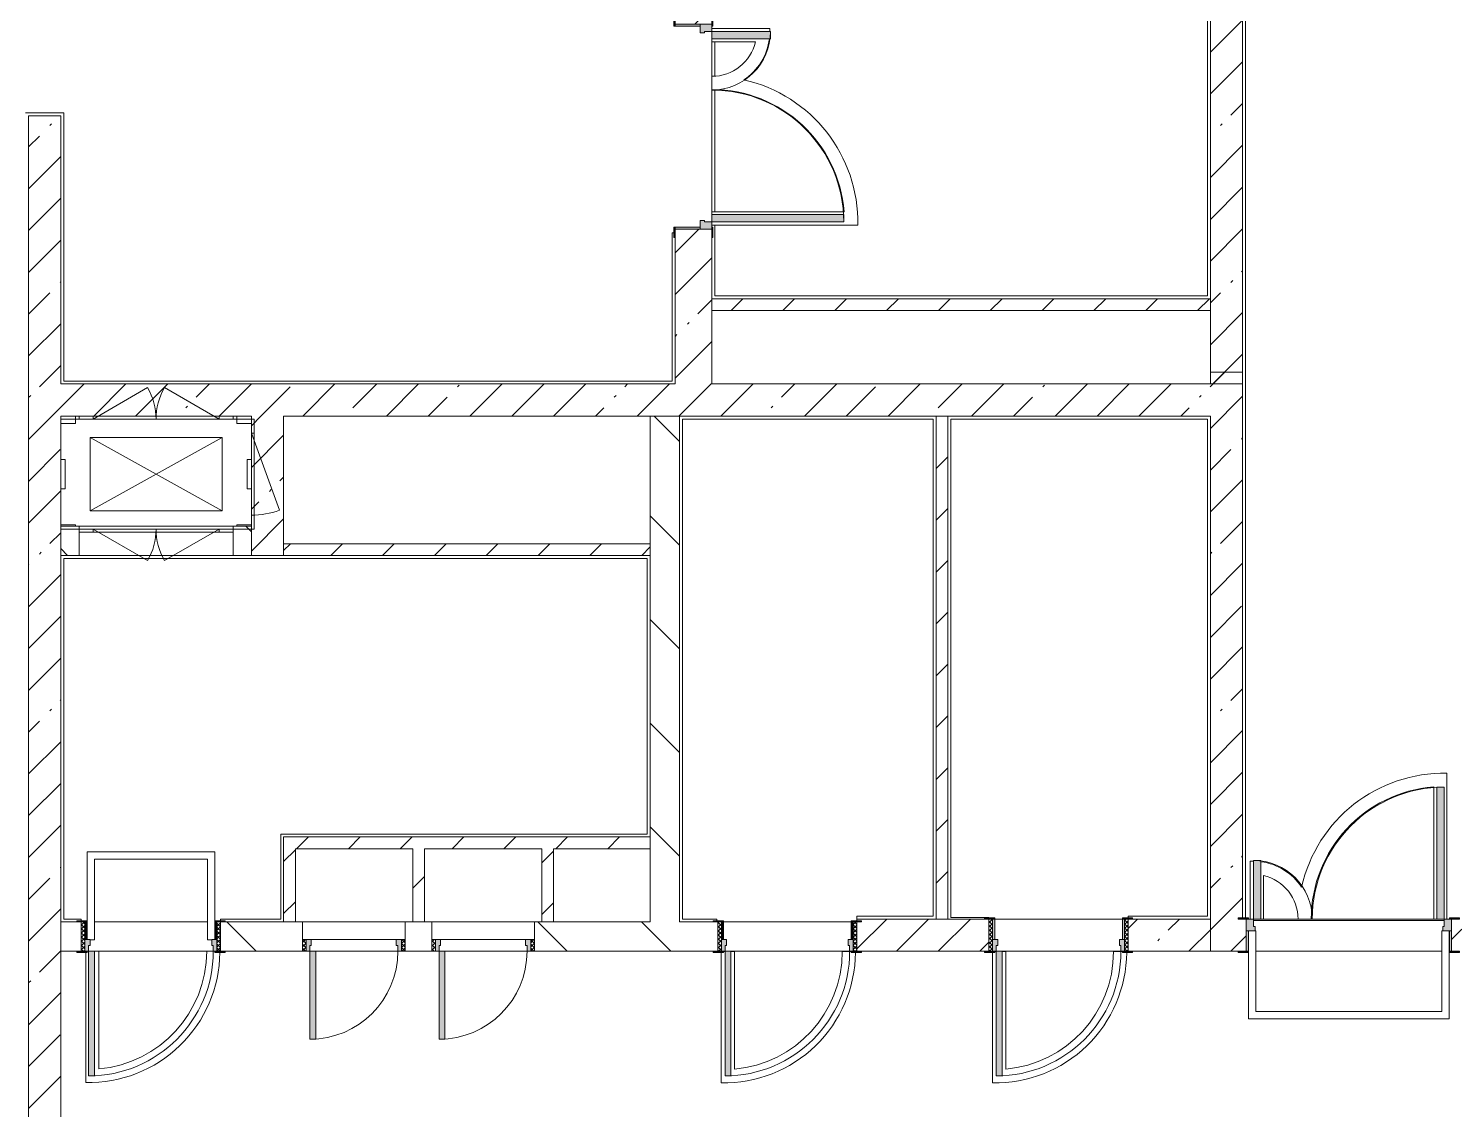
# Model space of a CAD drawing. Header units: millimetres. Extents: x 2623 to 211276, y -8553 to 29000.
# Drawn here: x 169016 to 178741, y 12321 to 19695 of the extents above; entities that cross this region are included whole.
import ezdxf

# ---------------------------------------------------------------- set-up
doc = ezdxf.new("R2010")
doc.units = ezdxf.units.MM
for name, color, linetype, lineweight, true_color in [('A-DOOR-3', 7, 'Continuous', 5, 0xaaaaaa), ('A-DOOR-4', 7, 'Continuous', 5, 0xe2e2e2), ('A-DOOR-FRAM-3', 7, 'Continuous', 5, 0xe2e2e2), ('A-DOOR-FRAM-4', 7, 'Continuous', 5, 0xaaaaaa), ('A-FLOR-3', 7, 'Continuous', 5, 0xaaaaaa)]:
    doc.layers.add(name, color=color, linetype=linetype, lineweight=lineweight, true_color=true_color)
for name, color, linetype, lineweight in [('A-GENM-1', 7, 'Continuous', 5), ('A-WALL', 7, 'Continuous', 9), ('I-WALL-3', 7, 'Continuous', 5), ('M-EQPM-2', 7, 'Continuous', 5)]:
    doc.layers.add(name, color=color, linetype=linetype, lineweight=lineweight)
pattern_1 = [(45, (84266.1, 0), (-285.1231, 285.1231), []), (45, (84551.2, 0), (-285.1231, 285.1231), [504.031, -100.806, 16.764, -84.042])]
pattern_2 = [(135, (84266.1, 0), (-353.5534, -353.5534), [])]
pattern_3 = [(135, (1826.41, 164.685), (-14.14214, -14.14214), []), (225, (1826.41, 164.685), (14.14214, -14.14214), [])]
pattern_4 = [(45, (-296.384, 164.685), (-14.1421, 14.1421), []), (135, (-296.384, 164.685), (-14.1421, -14.1421), [])]
pattern_5 = [(45, (84266.1, 0), (-176.7767, 176.7767), [])]

# ---------------------------------------------------------------- blocks, each defined once
blk = doc.blocks.new('110_Дверь_СКБ_2Ст - Д-1_л_Лестничная клетка EIS60 2-32142534-3_1_1_птичка')
at = {"layer": 'A-DOOR-4'}
for points in [[(612.5, 110), (662.5, 110), (662.5, 1010), (612.5, 1010), (612.5, 603.3)], [(-587.5, 110), (-587.5, 510), (-637.5, 510), (-637.5, 110)], [(712.5, -110), (712.5, 30), (697.5, 24.8), (697.5, -110)]]:
    blk.add_hatch(color=256, dxfattribs=at).paths.add_polyline_path(points)
h = blk.add_hatch(color=256, dxfattribs=at)
h.paths.add_polyline_path([(652.5, 30), (712.5, 30), (712.5, 110), (662.5, 110), (662.5, 60), (652.5, 60)])
h.paths.add_polyline_path([(-687.5, 30), (-627.5, 30), (-627.5, 60), (-637.5, 60), (-637.5, 110), (-687.5, 110)])
at = {"layer": 'A-DOOR-FRAM-3'}
for points in [[(-672.5, 110), (-672.5, 118), (-742.5, 118), (-742.5, 110)], [(767.5, 110), (767.5, 118), (697.5, 118), (697.5, 110)], [(-672.5, -110), (-672.5, 30), (-687.5, 24.8), (-687.5, -110)], [(-672.5, -118), (-672.5, -110), (-742.5, -110), (-742.5, -118)], [(767.5, -118), (767.5, -110), (697.5, -110), (697.5, -118)]]:
    blk.add_hatch(color=256, dxfattribs=at).paths.add_polyline_path(points)
at = {"layer": 'A-DOOR-3'}
for p, q in [((662.5, 1010), (612.5, 1010)), ((612.5, 1010), (612.5, 110)), ((662.5, 110), (662.5, 1010)), ((-637.5, 510), (-637.5, 110)), ((-587.5, 510), (-637.5, 510)), ((-587.5, 110), (-587.5, 510)), ((-637.5, 110), (-587.5, 110)), ((612.5, 110), (662.5, 110))]:
    blk.add_line(p, q, dxfattribs=at)
for centre, radius, start, end in [((662.5, 110), 900, 90, 180), ((-637.5, 110), 400, 360, 90)]:
    blk.add_arc(centre, radius, start, end, dxfattribs=at)
at = {"layer": 'A-DOOR-FRAM-4'}
for p, q in [((-672.5, 118), (-742.5, 118)), ((-742.5, 118), (-742.5, 110)), ((-742.5, 110), (-672.5, 110)), ((-637.5, 110), (-687.5, 110)), ((-687.5, 110), (-687.5, 30)), ((-672.5, 110), (-672.5, 118)), ((-637.5, 60), (-637.5, 110)), ((662.5, 110), (662.5, 60)), ((712.5, 110), (662.5, 110)), ((767.5, 118), (697.5, 118)), ((697.5, 118), (697.5, 110)), ((697.5, 110), (767.5, 110)), ((712.5, 30), (712.5, 110)), ((767.5, 110), (767.5, 118)), ((-687.5, 30), (-627.5, 30)), ((-672.5, 30), (-687.5, 30)), ((-687.5, 30), (-687.5, -110)), ((-672.5, -110), (-672.5, 30)), ((-627.5, 60), (-637.5, 60)), ((-627.5, 30), (-627.5, 60)), ((662.5, 60), (652.5, 60)), ((652.5, 60), (652.5, 30)), ((652.5, 30), (712.5, 30)), ((712.5, 30), (697.5, 30)), ((697.5, 30), (697.5, -110)), ((712.5, -110), (712.5, 30)), ((-672.5, -110), (-742.5, -110)), ((-742.5, -110), (-742.5, -118)), ((-742.5, -118), (-672.5, -118)), ((-687.5, -110), (-672.5, -110)), ((-672.5, -118), (-672.5, -110)), ((697.5, -110), (712.5, -110)), ((767.5, -110), (697.5, -110)), ((697.5, -110), (697.5, -118)), ((697.5, -118), (767.5, -118)), ((767.5, -118), (767.5, -110))]:
    blk.add_line(p, q, dxfattribs=at)
blk = doc.blocks.new('110_Дверь_СКБ_1Ст_Внутренняя1 - Д-8 950x2100h_охрана-V60-3_1_1_птичка')
at = {"layer": 'A-DOOR-3'}
h = blk.add_hatch(dxfattribs=at)
h.set_pattern_fill('FP_18', color=256, style=0, pattern_type=2)
h.set_pattern_definition(pattern_3)
h.paths.add_polyline_path([(487.5, 100), (462.5, 100), (462.5, -100), (487.5, -100), (487.5, -34.8)])
at = {"layer": 'A-DOOR-4'}
h = blk.add_hatch(color=256, dxfattribs=at)
h.paths.add_polyline_path([(437.5, 100), (437.5, 60), (427.5, 60), (427.5, 20), (462.5, 20), (462.5, 100)])
h.paths.add_polyline_path([(-412.5, 100), (-437.5, 100), (-437.5, 20), (-402.5, 20), (-402.5, 60), (-412.5, 60)])
at = {"layer": 'A-DOOR-FRAM-3'}
for points in [[(397.5, 950), (397.5, 100), (437.5, 100), (437.5, 950)], [(-492.5, 108), (-492.5, 100), (-422.5, 100), (-422.5, 108)], [(517.5, 108), (447.5, 108), (447.5, 100), (517.5, 100)], [(-422.5, 20), (-437.5, 20), (-437.5, -100), (-422.5, -100), (-422.5, -34.8)], [(462.5, 20), (447.5, 20), (447.5, -100), (462.5, -100), (462.5, -34.8)], [(-492.5, -100), (-492.5, -108), (-422.5, -108), (-422.5, -100)], [(447.5, -100), (447.5, -108), (517.5, -108), (517.5, -100)]]:
    blk.add_hatch(color=256, dxfattribs=at).paths.add_polyline_path(points)
at = {"layer": 'A-DOOR-FRAM-4'}
h = blk.add_hatch(dxfattribs=at)
h.set_pattern_fill('FP_19', color=256, style=0, pattern_type=2)
h.set_pattern_definition(pattern_4)
h.paths.add_polyline_path([(-437.5, 100), (-462.5, 100), (-462.5, -100), (-437.5, -100), (-437.5, -34.8)])
at = {"layer": 'A-DOOR-3'}
for p, q in [((437.5, 950), (397.5, 950)), ((397.5, 950), (397.5, 100)), ((437.5, 100), (437.5, 950)), ((397.5, 100), (437.5, 100))]:
    blk.add_line(p, q, dxfattribs=at)
blk.add_arc((437.5, 100), 850, 90, 180, dxfattribs=at)
at = {"layer": 'A-DOOR-FRAM-4'}
for p, q in [((-422.5, 108), (-492.5, 108)), ((-492.5, 108), (-492.5, 100)), ((-492.5, 100), (-422.5, 100)), ((-437.5, 100), (-462.5, 100)), ((-462.5, 100), (-462.5, -100)), ((-412.5, 100), (-437.5, 100)), ((-437.5, 100), (-437.5, 20)), ((-437.5, -100), (-437.5, 100)), ((-422.5, 100), (-437.5, 100)), ((-437.5, 100), (-437.5, 99)), ((-437.5, 99), (-422.5, 99)), ((-422.5, 100), (-422.5, 108)), ((-422.5, 99), (-422.5, 100)), ((-412.5, 60), (-412.5, 100)), ((437.5, 100), (437.5, 60)), ((462.5, 100), (437.5, 100)), ((517.5, 108), (447.5, 108)), ((447.5, 108), (447.5, 100)), ((462.5, 100), (447.5, 100)), ((447.5, 100), (447.5, 99)), ((447.5, 100), (517.5, 100)), ((447.5, 99), (462.5, 99)), ((462.5, 20), (462.5, 100)), ((487.5, 100), (462.5, 100)), ((462.5, 100), (462.5, -100)), ((462.5, 99), (462.5, 100)), ((487.5, -100), (487.5, 100)), ((517.5, 100), (517.5, 108)), ((-437.5, 20), (-402.5, 20)), ((-422.5, 20), (-437.5, 20)), ((-437.5, 20), (-437.5, -100)), ((-422.5, -100), (-422.5, 20)), ((-402.5, 60), (-412.5, 60)), ((-402.5, 20), (-402.5, 60)), ((437.5, 60), (427.5, 60)), ((427.5, 60), (427.5, 20)), ((427.5, 20), (462.5, 20)), ((462.5, 20), (447.5, 20)), ((447.5, 20), (447.5, -100)), ((462.5, -100), (462.5, 20)), ((-422.5, -100), (-492.5, -100)), ((-492.5, -100), (-492.5, -108)), ((-492.5, -108), (-422.5, -108)), ((-462.5, -100), (-437.5, -100)), ((-437.5, -100), (-422.5, -100)), ((-422.5, -108), (-422.5, -100)), ((447.5, -100), (462.5, -100)), ((517.5, -100), (447.5, -100)), ((447.5, -100), (447.5, -108)), ((447.5, -108), (517.5, -108)), ((462.5, -100), (487.5, -100)), ((517.5, -108), (517.5, -100))]:
    blk.add_line(p, q, dxfattribs=at)
blk = doc.blocks.new('DOR_Проход в стене_Прямоугольный - 1050x1150 EI30-23344994-3_1_1_птичка')
at = {"layer": 'A-DOOR-3'}
for p, q in [((525, 100), (-525, 100)), ((525, -100), (-525, -100))]:
    blk.add_line(p, q, dxfattribs=at)
blk = doc.blocks.new('110_Дверь_СКБ_1Ст_Внутренняя1 - Д-8 950x2100h_охрана-32352528-3_1_1_птичка')
at = {"layer": 'A-DOOR-3'}
h = blk.add_hatch(dxfattribs=at)
h.set_pattern_fill('FP_87', color=256, style=0, pattern_type=2)
h.set_pattern_definition([(135, (1826.41, 174.685), (-14.14214, -14.14214), []), (225, (1826.41, 174.685), (14.14214, -14.14214), [])])
h.paths.add_polyline_path([(487.5, 110), (462.5, 110), (462.5, -110), (487.5, -110), (487.5, -24.8)])
at = {"layer": 'A-DOOR-4'}
h = blk.add_hatch(color=256, dxfattribs=at)
h.paths.add_polyline_path([(437.5, 110), (437.5, 70), (427.5, 70), (427.5, 30), (462.5, 30), (462.5, 110)])
h.paths.add_polyline_path([(-412.5, 110), (-437.5, 110), (-437.5, 30), (-402.5, 30), (-402.5, 70), (-412.5, 70)])
at = {"layer": 'A-DOOR-FRAM-3'}
for points in [[(397.5, 960), (397.5, 110), (437.5, 110), (437.5, 960), (427.1, 960)], [(-492.5, 118), (-492.5, 110), (-422.5, 110), (-422.5, 118)], [(517.5, 118), (447.5, 118), (447.5, 110), (517.5, 110)], [(-422.5, 30), (-437.5, 30), (-437.5, -110), (-422.5, -110), (-422.5, -24.8)], [(462.5, 30), (447.5, 30), (447.5, -110), (462.5, -110), (462.5, -24.8)], [(-492.5, -110), (-492.5, -118), (-422.5, -118), (-422.5, -110)], [(517.5, -110), (447.5, -110), (447.5, -118), (517.5, -118)]]:
    blk.add_hatch(color=256, dxfattribs=at).paths.add_polyline_path(points)
at = {"layer": 'A-DOOR-FRAM-4'}
h = blk.add_hatch(dxfattribs=at)
h.set_pattern_fill('FP_88', color=256, style=0, pattern_type=2)
h.set_pattern_definition([(45, (-296.384, 174.685), (-14.1421, 14.1421), []), (135, (-296.384, 174.685), (-14.1421, -14.1421), [])])
h.paths.add_polyline_path([(-437.5, 110), (-462.5, 110), (-462.5, -110), (-437.5, -110), (-437.5, -24.8)])
at = {"layer": 'A-DOOR-3'}
for p, q in [((437.5, 960), (397.5, 960)), ((397.5, 960), (397.5, 110)), ((437.5, 110), (437.5, 960)), ((397.5, 110), (437.5, 110))]:
    blk.add_line(p, q, dxfattribs=at)
blk.add_arc((437.5, 110), 850, 90, 180, dxfattribs=at)
at = {"layer": 'A-DOOR-FRAM-4'}
for p, q in [((-422.5, 118), (-492.5, 118)), ((-492.5, 118), (-492.5, 110)), ((-492.5, 110), (-422.5, 110)), ((-437.5, 110), (-462.5, 110)), ((-462.5, 110), (-462.5, -110)), ((-412.5, 110), (-437.5, 110)), ((-437.5, 110), (-437.5, 30)), ((-437.5, -110), (-437.5, 110)), ((-422.5, 110), (-437.5, 110)), ((-437.5, 110), (-437.5, 109)), ((-437.5, 109), (-422.5, 109)), ((-422.5, 110), (-422.5, 118)), ((-422.5, 109), (-422.5, 110)), ((-412.5, 70), (-412.5, 110)), ((437.5, 110), (437.5, 70)), ((462.5, 110), (437.5, 110)), ((517.5, 118), (447.5, 118)), ((447.5, 118), (447.5, 110)), ((462.5, 110), (447.5, 110)), ((447.5, 110), (447.5, 109)), ((447.5, 110), (517.5, 110)), ((447.5, 109), (462.5, 109)), ((462.5, 30), (462.5, 110)), ((487.5, 110), (462.5, 110)), ((462.5, 110), (462.5, -110)), ((462.5, 109), (462.5, 110)), ((487.5, -110), (487.5, 110)), ((517.5, 110), (517.5, 118)), ((-437.5, 30), (-402.5, 30)), ((-422.5, 30), (-437.5, 30)), ((-437.5, 30), (-437.5, -110)), ((-422.5, -110), (-422.5, 30)), ((-402.5, 70), (-412.5, 70)), ((-402.5, 30), (-402.5, 70)), ((437.5, 70), (427.5, 70)), ((427.5, 70), (427.5, 30)), ((427.5, 30), (462.5, 30)), ((462.5, 30), (447.5, 30)), ((447.5, 30), (447.5, -110)), ((462.5, -110), (462.5, 30)), ((-422.5, -110), (-492.5, -110)), ((-492.5, -110), (-492.5, -118)), ((-492.5, -118), (-422.5, -118)), ((-462.5, -110), (-437.5, -110)), ((-437.5, -110), (-422.5, -110)), ((-422.5, -118), (-422.5, -110)), ((447.5, -110), (462.5, -110)), ((517.5, -110), (447.5, -110)), ((447.5, -110), (447.5, -118)), ((447.5, -118), (517.5, -118)), ((462.5, -110), (487.5, -110)), ((517.5, -118), (517.5, -110))]:
    blk.add_line(p, q, dxfattribs=at)
blk = doc.blocks.new('110_Дверь_СКБ_1Ст_Внутренняя1 - Д-8 950x2100h_охрана-V101-3_1_1_птичка')
at = {"layer": 'A-DOOR-3'}
h = blk.add_hatch(dxfattribs=at)
h.set_pattern_fill('FP_18', color=256, style=0, pattern_type=2)
h.set_pattern_definition(pattern_3)
h.paths.add_polyline_path([(487.5, 100), (462.5, 100), (462.5, -100), (487.5, -100), (487.5, -34.8)])
at = {"layer": 'A-DOOR-4'}
h = blk.add_hatch(color=256, dxfattribs=at)
h.paths.add_polyline_path([(-412.5, 100), (-437.5, 100), (-437.5, 20), (-402.5, 20), (-402.5, 60), (-412.5, 60)])
h.paths.add_polyline_path([(441.5, 100), (437.5, 100), (437.5, 60), (427.5, 60), (427.5, 20), (462.5, 20), (462.5, 100)])
at = {"layer": 'A-DOOR-FRAM-3'}
for points in [[(397.5, 950), (397.5, 100), (437.5, 100), (437.5, 950)], [(-422.5, 108), (-492.5, 108), (-490.7, 100), (-422.5, 100)], [(517.5, 108), (447.5, 108), (447.5, 100), (517.5, 100)], [(-422.5, 20), (-437.5, 20), (-437.5, -100), (-422.5, -100), (-422.5, -34.8)], [(462.5, 20), (447.5, 20), (447.5, -100), (462.5, -100), (462.5, -34.8)], [(-422.5, -100), (-492.5, -100), (-490.7, -108), (-422.5, -108)], [(447.5, -100), (447.5, -108), (517.5, -108), (517.5, -100)]]:
    blk.add_hatch(color=256, dxfattribs=at).paths.add_polyline_path(points)
at = {"layer": 'A-DOOR-FRAM-4'}
h = blk.add_hatch(dxfattribs=at)
h.set_pattern_fill('FP_19', color=256, style=0, pattern_type=2)
h.set_pattern_definition(pattern_4)
h.paths.add_polyline_path([(-437.5, 100), (-462.5, 100), (-462.5, -100), (-437.5, -100), (-437.5, -34.8)])
at = {"layer": 'A-DOOR-3'}
for p, q in [((437.5, 950), (397.5, 950)), ((397.5, 950), (397.5, 100)), ((437.5, 100), (437.5, 950)), ((397.5, 100), (437.5, 100))]:
    blk.add_line(p, q, dxfattribs=at)
blk.add_arc((437.5, 100), 850, 90, 180, dxfattribs=at)
at = {"layer": 'A-DOOR-FRAM-4'}
for p, q in [((-422.5, 108), (-492.5, 108)), ((-492.5, 108), (-492.5, 100)), ((-492.5, 100), (-422.5, 100)), ((-437.5, 100), (-462.5, 100)), ((-462.5, 100), (-462.5, -100)), ((-412.5, 100), (-437.5, 100)), ((-437.5, 100), (-437.5, 20)), ((-437.5, -100), (-437.5, 100)), ((-422.5, 100), (-437.5, 100)), ((-437.5, 100), (-437.5, 99)), ((-437.5, 99), (-422.5, 99)), ((-422.5, 100), (-422.5, 108)), ((-422.5, 99), (-422.5, 100)), ((-412.5, 60), (-412.5, 100)), ((437.5, 100), (437.5, 60)), ((462.5, 100), (437.5, 100)), ((517.5, 108), (447.5, 108)), ((447.5, 108), (447.5, 100)), ((462.5, 100), (447.5, 100)), ((447.5, 100), (447.5, 99)), ((447.5, 100), (517.5, 100)), ((447.5, 99), (462.5, 99)), ((462.5, 20), (462.5, 100)), ((487.5, 100), (462.5, 100)), ((462.5, 100), (462.5, -100)), ((462.5, 99), (462.5, 100)), ((487.5, -100), (487.5, 100)), ((517.5, 100), (517.5, 108)), ((-437.5, 20), (-402.5, 20)), ((-422.5, 20), (-437.5, 20)), ((-437.5, 20), (-437.5, -100)), ((-422.5, -100), (-422.5, 20)), ((-402.5, 60), (-412.5, 60)), ((-402.5, 20), (-402.5, 60)), ((437.5, 60), (427.5, 60)), ((427.5, 60), (427.5, 20)), ((427.5, 20), (462.5, 20)), ((462.5, 20), (447.5, 20)), ((447.5, 20), (447.5, -100)), ((462.5, -100), (462.5, 20)), ((-422.5, -100), (-492.5, -100)), ((-492.5, -100), (-492.5, -108)), ((-492.5, -108), (-422.5, -108)), ((-462.5, -100), (-437.5, -100)), ((-437.5, -100), (-422.5, -100)), ((-422.5, -108), (-422.5, -100)), ((447.5, -100), (462.5, -100)), ((517.5, -100), (447.5, -100)), ((447.5, -100), (447.5, -108)), ((447.5, -108), (517.5, -108)), ((462.5, -100), (487.5, -100)), ((517.5, -108), (517.5, -100))]:
    blk.add_line(p, q, dxfattribs=at)
blk = doc.blocks.new('110_Дверь_СКБ_2Ст - Д-1_л_Лестничная клетка EIS60 2-32359692-3_1_1_птичка')
at = {"layer": 'A-DOOR-4'}
for points in [[(662.5, 125), (662.5, 1025), (612.5, 1025), (612.5, 125)], [(-587.5, 525), (-637.5, 525), (-637.5, 125), (-587.5, 125)], [(712.5, -125), (712.5, 45), (697.5, 45), (697.5, -125)]]:
    blk.add_hatch(color=256, dxfattribs=at).paths.add_polyline_path(points)
h = blk.add_hatch(color=256, dxfattribs=at)
h.paths.add_polyline_path([(712.5, 125), (662.5, 125), (662.5, 75), (652.5, 75), (652.5, 45), (712.5, 45)])
h.paths.add_polyline_path([(-627.5, 45), (-627.5, 75), (-637.5, 75), (-637.5, 125), (-687.5, 125), (-687.5, 45)])
at = {"layer": 'A-DOOR-FRAM-3'}
for points in [[(-672.5, 125), (-672.5, 133), (-742.5, 133), (-742.5, 125)], [(767.5, 125), (767.5, 133), (697.5, 133), (697.5, 125)], [(-672.5, -125), (-672.5, 45), (-687.5, 45), (-687.5, -125)], [(-672.5, -133), (-672.5, -125), (-742.5, -125), (-742.5, -133)], [(767.5, -133), (767.5, -125), (697.5, -125), (697.5, -133)]]:
    blk.add_hatch(color=256, dxfattribs=at).paths.add_polyline_path(points)
at = {"layer": 'A-DOOR-3'}
for p, q in [((662.5, 1025), (612.5, 1025)), ((612.5, 1025), (612.5, 125)), ((662.5, 125), (662.5, 1025)), ((-637.5, 525), (-637.5, 125)), ((-587.5, 525), (-637.5, 525)), ((-587.5, 125), (-587.5, 525)), ((-637.5, 125), (-587.5, 125)), ((612.5, 125), (662.5, 125))]:
    blk.add_line(p, q, dxfattribs=at)
for centre, radius, start, end in [((662.5, 125), 900, 90, 180), ((-637.5, 125), 400, 360, 90)]:
    blk.add_arc(centre, radius, start, end, dxfattribs=at)
at = {"layer": 'A-DOOR-FRAM-4'}
for p, q in [((-672.5, 133), (-742.5, 133)), ((-742.5, 133), (-742.5, 125)), ((-742.5, 125), (-672.5, 125)), ((-637.5, 125), (-687.5, 125)), ((-687.5, 125), (-687.5, 45)), ((-672.5, 125), (-672.5, 133)), ((-637.5, 75), (-637.5, 125)), ((662.5, 125), (662.5, 75)), ((712.5, 125), (662.5, 125)), ((767.5, 133), (697.5, 133)), ((697.5, 133), (697.5, 125)), ((697.5, 125), (767.5, 125)), ((712.5, 45), (712.5, 125)), ((767.5, 125), (767.5, 133)), ((-687.5, 45), (-627.5, 45)), ((-672.5, 45), (-687.5, 45)), ((-687.5, 45), (-687.5, -125)), ((-672.5, -125), (-672.5, 45)), ((-627.5, 75), (-637.5, 75)), ((-627.5, 45), (-627.5, 75)), ((662.5, 75), (652.5, 75)), ((652.5, 75), (652.5, 45)), ((652.5, 45), (712.5, 45)), ((712.5, 45), (697.5, 45)), ((697.5, 45), (697.5, -125)), ((712.5, -125), (712.5, 45)), ((-672.5, -125), (-742.5, -125)), ((-742.5, -125), (-742.5, -133)), ((-742.5, -133), (-672.5, -133)), ((-687.5, -125), (-672.5, -125)), ((-672.5, -133), (-672.5, -125)), ((697.5, -125), (712.5, -125)), ((767.5, -125), (697.5, -125)), ((697.5, -125), (697.5, -133)), ((697.5, -133), (767.5, -133)), ((767.5, -133), (767.5, -125))]:
    blk.add_line(p, q, dxfattribs=at)
blk = doc.blocks.new('160_Подъемник - 160_Подъемник-23521422-3_1_1_птичка')
at = {"layer": 'A-GENM-1'}
for p, q in [((220, 0), (592.4, 215)), ((1080, 0), (707.6, 215)), ((-20, -95), (-20, 0)), ((-20, 0), (0, 0)), ((0, 0), (0, -95)), ((220, 20), (125, 20)), ((125, 20), (125, 0)), ((220, 0), (220, 20)), ((1080, 20), (220, 20)), ((220, 20), (1080, 20)), ((1080, 0), (1080, 20)), ((1080, 20), (1175, 20)), ((1175, 20), (1175, 0)), ((0, -95), (-20, -95)), ((-20, -95), (-20, -655)), ((-20, -655), (-20, -95)), ((125, 0), (220, 0)), ((1175, 0), (1080, 0)), ((0, -655), (-191.5, -128.8)), ((0, -655), (-20, -655)), ((-20, -655), (-20, -750)), ((0, -750), (0, -655)), ((-20, -750), (0, -750)), ((125, -770), (125, -750)), ((125, -750), (220, -750)), ((220, -770), (125, -770)), ((220, -750), (220, -770)), ((220, -750), (592.4, -965)), ((220, -770), (792, -770)), ((1080, -770), (508, -770)), ((1080, -750), (707.6, -965)), ((1080, -750), (1080, -770)), ((1175, -750), (1080, -750)), ((1080, -770), (1175, -770)), ((1175, -770), (1175, -750))]:
    blk.add_line(p, q, dxfattribs=at)
for centre, radius, start, end in [((220, 0), 430, 0, 30), ((1080, 0), 430, 150, 180), ((0, -655), 560, 90, 110), ((220, -750), 430, 330, 0), ((1080, -750), 430, 180, 210)]:
    blk.add_arc(centre, radius, start, end, dxfattribs=at)
at = {"layer": 'M-EQPM-2'}
for p, q in [((1300, 0), (0, 0)), ((0, 0), (0, -750)), ((1300, -750), (1300, 0)), ((1100, -625), (200, -125)), ((200, -625), (1100, -125)), ((1100, -125), (200, -125)), ((200, -125), (200, -625)), ((1100, -625), (1100, -125)), ((200, -625), (1100, -625)), ((0, -750), (1300, -750))]:
    blk.add_line(p, q, dxfattribs=at)
blk = doc.blocks.new('110_Дверь_СКБ_1Ст - д-18 700x2100h_Технический шкаф ЭОМ и СС-23257539-3_1_1_птичка')
at = {"layer": 'A-DOOR-3'}
h = blk.add_hatch(dxfattribs=at)
h.set_pattern_fill('FP_31', color=256, style=0, pattern_type=2)
h.set_pattern_definition([(135, (1951.41, 164.685), (-14.14214, -14.14214), []), (225, (1951.41, 164.685), (14.14214, -14.14214), [])])
h.paths.add_polyline_path([(362.5, 100), (337.5, 100), (337.5, 20), (362.5, 20)])
at = {"layer": 'A-DOOR-4'}
h = blk.add_hatch(color=256, dxfattribs=at)
h.paths.add_polyline_path([(312.5, 100), (312.5, 60), (302.5, 60), (302.5, 20), (337.5, 20), (337.5, 100)])
h.paths.add_polyline_path([(-287.5, 100), (-312.5, 100), (-312.5, 20), (-277.5, 20), (-277.5, 60), (-287.5, 60)])
at = {"layer": 'A-DOOR-FRAM-3'}
blk.add_hatch(color=256, dxfattribs=at).paths.add_polyline_path([(272.5, 700), (272.5, 100), (312.5, 100), (312.5, 700), (281.5, 700)])
at = {"layer": 'A-DOOR-FRAM-4'}
h = blk.add_hatch(dxfattribs=at)
h.set_pattern_fill('FP_32', color=256, style=0, pattern_type=2)
h.set_pattern_definition([(45, (-171.384, 164.685), (-14.1421, 14.1421), []), (135, (-171.384, 164.685), (-14.1421, -14.1421), [])])
h.paths.add_polyline_path([(-312.5, 100), (-337.5, 100), (-337.5, 20), (-312.5, 20)])
at = {"layer": 'A-DOOR-3'}
for p, q in [((312.5, 700), (272.5, 700)), ((272.5, 700), (272.5, 100)), ((312.5, 100), (312.5, 700)), ((272.5, 100), (312.5, 100))]:
    blk.add_line(p, q, dxfattribs=at)
blk.add_arc((312.5, 100), 600, 90, 180, dxfattribs=at)
at = {"layer": 'A-DOOR-FRAM-4'}
for p, q in [((-312.5, 100), (-337.5, 100)), ((-337.5, 100), (-337.5, 20)), ((-287.5, 100), (-312.5, 100)), ((-312.5, 100), (-312.5, 20)), ((-312.5, 20), (-312.5, 100)), ((-287.5, 60), (-287.5, 100)), ((-287.5, 100), (272.5, 100)), ((312.5, 100), (312.5, 60)), ((337.5, 100), (312.5, 100)), ((337.5, 20), (337.5, 100)), ((362.5, 100), (337.5, 100)), ((337.5, 100), (337.5, 20)), ((362.5, 20), (362.5, 100)), ((-337.5, 20), (-312.5, 20)), ((-312.5, 20), (-277.5, 20)), ((-277.5, 60), (-287.5, 60)), ((-277.5, 20), (-277.5, 60)), ((302.5, 20), (-277.5, 20)), ((312.5, 60), (302.5, 60)), ((302.5, 60), (302.5, 20)), ((302.5, 20), (337.5, 20)), ((337.5, 20), (362.5, 20))]:
    blk.add_line(p, q, dxfattribs=at)
blk = doc.blocks.new('Закладная деталь приямка - 200_100-20924312-3_1_1_птичка')
at = {"layer": 'M-EQPM-2'}
for p, q in [((85000, 16755), (84970, 16755)), ((85000, 16755), (84970, 16755)), ((85000, 16555), (85000, 16755)), ((85000, 16755), (85000, 16555)), ((84970, 16555), (85000, 16555)), ((85000, 16555), (84970, 16555))]:
    blk.add_line(p, q, dxfattribs=at)
blk = doc.blocks.new('Закладная деталь приямка - 150_100-20924311-3_1_1_птичка')
at = {"layer": 'M-EQPM-2'}
for p, q in [((85070, 17050), (85070, 17000)), ((85070, 17050), (85070, 17000)), ((84970, 17000), (85070, 17000)), ((85070, 17000), (84970, 17000))]:
    blk.add_line(p, q, dxfattribs=at)
blk = doc.blocks.new('Закладная деталь приямка - 150_100-V102-3_1_1_птичка')
at = {"layer": 'M-EQPM-2'}
for p, q in [((86170, 17000), (86170, 17050)), ((86170, 17000), (86170, 17050)), ((86270, 17000), (86170, 17000)), ((86170, 17000), (86270, 17000))]:
    blk.add_line(p, q, dxfattribs=at)
blk = doc.blocks.new('Закладная деталь приямка - 150_100-V103-3_1_1_птичка')
at = {"layer": 'M-EQPM-2'}
for p, q in [((86270, 16310), (86170, 16310)), ((86170, 16310), (86270, 16310)), ((86170, 16310), (86170, 16300)), ((86170, 16310), (86170, 16300))]:
    blk.add_line(p, q, dxfattribs=at)
blk = doc.blocks.new('Закладная деталь приямка - 150_100-V104-3_1_1_птичка')
at = {"layer": 'M-EQPM-2'}
for p, q in [((85070, 16310), (84970, 16310)), ((84970, 16310), (85070, 16310)), ((85070, 16300), (85070, 16310)), ((85070, 16310), (85070, 16300))]:
    blk.add_line(p, q, dxfattribs=at)

msp = doc.modelspace()

# ---------------------------------------------------------------- hatches: boundary and pattern name
at = {"layer": 'I-WALL-3'}
h = msp.add_hatch(dxfattribs=at)
h.set_pattern_fill('FP_67', color=256, style=0, pattern_type=2)
h.set_pattern_definition(pattern_1)
h.paths.add_polyline_path([(173426.1, 17270), (173676.1, 17270), (173676.1, 18325), (173426.1, 18325), (173426.1, 18162.4)])
h.paths.add_polyline_path([(173426.1, 19725), (173676.1, 19725), (173676.1, 27100), (173426.1, 27100), (173426.1, 19750)])
h = msp.add_hatch(dxfattribs=at)
h.set_pattern_fill('FP_67', color=256, style=0, pattern_type=2)
h.set_pattern_definition(pattern_1)
h.paths.add_polyline_path([(177296.1, 17270), (177296.1, 21400), (177076.1, 21400), (177076.1, 17270)])
h = msp.add_hatch(dxfattribs=at)
h.set_pattern_fill('FP_67', color=256, style=0, pattern_type=2)
h.set_pattern_definition(pattern_1)
h.paths.add_polyline_path([(169101.1, 10400), (169236.1, 10400), (169236.1, 19100), (169016.1, 19100), (169016.1, 10400)])
h = msp.add_hatch(dxfattribs=at)
h.set_pattern_fill('FP_72', color=256, style=0, pattern_type=2)
h.set_pattern_definition(pattern_5)
h.paths.add_polyline_path([(177076.1, 17770), (177076.1, 17850), (173676.1, 17850), (173676.1, 17770), (174694.3, 17770)])
h = msp.add_hatch(dxfattribs=at)
h.set_pattern_fill('FP_67', color=256, style=0, pattern_type=2)
h.set_pattern_definition(pattern_1)
h.paths.add_polyline_path([(177076.1, 13620), (177266.1, 13620), (177266.1, 13628), (177296.1, 13628), (177296.1, 17350), (177076.1, 17350), (177076.1, 14113.3)])
h = msp.add_hatch(dxfattribs=at)
h.set_pattern_fill('FP_67', color=256, style=0, pattern_type=2)
h.set_pattern_definition(pattern_1)
h.paths.add_polyline_path([(170536.1, 17050), (170756.1, 17050), (170756.1, 17270), (169236.1, 17270), (169236.1, 17050)])
h = msp.add_hatch(dxfattribs=at)
h.set_pattern_fill('FP_67', color=256, style=0, pattern_type=2)
h.set_pattern_definition(pattern_1)
h.paths.add_polyline_path([(175206.1, 17050), (177076.1, 17050), (177076.1, 17270), (170756.1, 17270), (170756.1, 17050), (174694.3, 17050)])
h = msp.add_hatch(dxfattribs=at)
h.set_pattern_fill('FP_67', color=256, style=0, pattern_type=2)
h.set_pattern_definition(pattern_1)
h.paths.add_polyline_path([(170536.1, 16100), (170756.1, 16100), (170756.1, 17050), (170536.1, 17050), (170536.1, 16180)])
h = msp.add_hatch(dxfattribs=at)
h.set_pattern_fill('FP_70', color=256, style=0, pattern_type=2)
h.set_pattern_definition(pattern_2)
h.paths.add_polyline_path([(173456.1, 13600), (173456.1, 17050), (173256.1, 17050), (173256.1, 13600)])
h = msp.add_hatch(dxfattribs=at)
h.set_pattern_fill('FP_72', color=256, style=0, pattern_type=2)
h.set_pattern_definition(pattern_5)
h.paths.add_polyline_path([(175286.1, 13620), (175286.1, 17050), (175206.1, 17050), (175206.1, 13620)])
h = msp.add_hatch(dxfattribs=at)
h.set_pattern_fill('FP_70', color=256, style=0, pattern_type=2)
h.set_pattern_definition(pattern_2)
h.paths.add_polyline_path([(170536.1, 16100), (170536.1, 16300), (170411.1, 16300), (170411.1, 16100)])
h.paths.add_polyline_path([(169361.1, 16100), (169361.1, 16300), (169236.1, 16300), (169236.1, 16100)])
h = msp.add_hatch(dxfattribs=at)
h.set_pattern_fill('FP_72', color=256, style=0, pattern_type=2)
h.set_pattern_definition(pattern_5)
h.paths.add_polyline_path([(173256.1, 16100), (173256.1, 16180), (170756.1, 16180), (170756.1, 16100), (170965.5, 16100)])
h = msp.add_hatch(dxfattribs=at)
h.set_pattern_fill('FP_72', color=256, style=0, pattern_type=2)
h.set_pattern_definition(pattern_5)
h.paths.add_polyline_path([(171636.1, 14100), (173256.1, 14100), (173256.1, 14180), (170756.1, 14180), (170756.1, 14100), (170965.5, 14100)])
h = msp.add_hatch(dxfattribs=at)
h.set_pattern_fill('FP_72', color=256, style=0, pattern_type=2)
h.set_pattern_definition(pattern_5)
h.paths.add_polyline_path([(170836.1, 13600), (170836.1, 14100), (170756.1, 14100), (170756.1, 13600)])
h = msp.add_hatch(dxfattribs=at)
h.set_pattern_fill('FP_72', color=256, style=0, pattern_type=2)
h.set_pattern_definition(pattern_5)
h.paths.add_polyline_path([(171716.1, 13600), (171716.1, 14100), (171636.1, 14100), (171636.1, 13600)])
h = msp.add_hatch(dxfattribs=at)
h.set_pattern_fill('FP_72', color=256, style=0, pattern_type=2)
h.set_pattern_definition(pattern_5)
h.paths.add_polyline_path([(172596.1, 13600), (172596.1, 14100), (172516.1, 14100), (172516.1, 13600)])
h = msp.add_hatch(dxfattribs=at)
h.set_pattern_fill('FP_67', color=256, style=0, pattern_type=2)
h.set_pattern_definition(pattern_1)
h.paths.add_polyline_path([(174666.1, 13400), (175566.1, 13400), (175566.1, 13620), (174666.1, 13620), (174666.1, 13608), (174696.1, 13608), (174694.3, 13600), (174666.1, 13600), (174666.1, 13534.8)])
h.paths.add_polyline_path([(176558.7, 13400), (177076.1, 13400), (177076.1, 13620), (176516.1, 13620), (176516.1, 13400), (176546.1, 13400)])
h = msp.add_hatch(dxfattribs=at)
h.set_pattern_fill('FP_67', color=256, style=0, pattern_type=2)
h.set_pattern_definition(pattern_1)
h.paths.add_polyline_path([(178776.1, 13400), (179066.1, 13400), (179066.1, 13620), (178721.1, 13620), (178721.1, 13400)])
h.paths.add_polyline_path([(177076.1, 13400), (177321.1, 13400), (177321.1, 13620), (177076.1, 13620), (177076.1, 13534.8)])
h = msp.add_hatch(dxfattribs=at)
h.set_pattern_fill('FP_70', color=256, style=0, pattern_type=2)
h.set_pattern_definition(pattern_2)
h.paths.add_polyline_path([(171766.1, 13400), (171766.1, 13600), (171584.5, 13600), (171584.5, 13400)])
h.paths.add_polyline_path([(169376.1, 13400), (169376.1, 13600), (169236.1, 13600), (169236.1, 13400), (169346.1, 13400)])
h.paths.add_polyline_path([(170356.1, 13400), (170884.5, 13400), (170884.5, 13600), (170326.1, 13600), (170326.1, 13400)])
h.paths.add_polyline_path([(172466.1, 13400), (173716.1, 13400), (173716.1, 13600), (172466.1, 13600), (172466.1, 13480)])

# ---------------------------------------------------------------- linework, layer by layer
at = {"layer": 'A-FLOR-3'}
for p, q in [((177056.1, 17870), (177056.1, 21450)), ((177316.1, 21130), (177316.1, 13628)), ((174070.9, 19694.6), (173676.5, 19694.6)), ((173676.5, 19694.6), (173676.5, 19675)), ((173676.1, 18425), (173676.1, 19625)), ((173676.5, 19625), (173676.5, 19604.6)), ((173676.5, 19604.6), (173973.6, 19604.6)), ((173697.1, 19604.6), (173697.1, 19370.4)), ((173676.5, 19368.4), (173676.5, 19278.4)), ((173697.1, 19277.2), (173697.1, 18443.4)), ((168996.6, 19120), (169256.1, 19120)), ((169256.1, 19120), (169256.1, 17290)), ((174578.8, 18443.4), (173676.5, 18443.4)), ((173676.5, 18443.4), (173676.5, 18425)), ((173406.1, 17290), (173406.1, 18300)), ((173406.1, 18300), (173418.1, 18300)), ((173676.5, 18375), (173676.5, 18353.4)), ((173676.5, 18353.4), (174671.3, 18353.4)), ((173697.1, 18353.4), (173697.1, 17870)), ((173697.1, 17870), (177056.1, 17870)), ((169256.1, 17290), (173406.1, 17290)), ((175186.1, 17030), (173476.1, 17030)), ((173476.1, 17030), (173476.1, 13620)), ((175186.1, 13640), (175186.1, 17030)), ((177056.1, 17030), (175306.1, 17030)), ((175306.1, 17030), (175306.1, 13630)), ((177056.1, 13640), (177056.1, 17030)), ((173236.1, 16080), (169256.1, 16080)), ((169256.1, 16080), (169256.1, 13620)), ((173236.1, 14200), (173236.1, 16080)), ((178689.1, 13620), (178689.1, 14614.4)), ((178599.1, 14521.9), (178599.1, 13619.6)), ((170736.1, 13620), (170736.1, 14200)), ((170736.1, 14200), (173236.1, 14200)), ((169416.1, 14079.1), (169416.1, 13608)), ((170286.1, 14079.1), (169416.1, 14079.1)), ((169466.1, 13479.1), (169466.1, 14029.1)), ((169466.1, 14029.1), (170236.1, 14029.1)), ((170236.1, 14029.1), (170236.1, 13479.1)), ((170286.1, 13608), (170286.1, 14079.1)), ((177348, 14014), (177348, 13620)), ((177438, 13619.6), (177438, 13916.7)), ((169256.1, 13620), (169376.1, 13620)), ((169376.1, 13620), (169376.1, 13608)), ((170326.1, 13608), (170326.1, 13620)), ((170326.1, 13620), (170736.1, 13620)), ((173476.1, 13620), (173711.1, 13620)), ((173711.1, 13620), (173711.1, 13608)), ((174666.1, 13640), (175186.1, 13640)), ((174666.1, 13620), (174666.1, 13640)), ((175306.1, 13630), (175566.1, 13630)), ((176516.1, 13640), (177056.1, 13640)), ((176516.1, 13628), (176516.1, 13640)), ((177371.1, 13619.6), (177438, 13619.6)), ((177674.2, 13619.6), (177764.2, 13619.6)), ((178599.1, 13619.6), (178671.1, 13619.6)), ((177385.7, 13539.6), (177336.1, 13539.6)), ((177371.1, 13610), (178671.1, 13610)), ((177385.7, 12989.6), (177385.7, 13539.6)), ((178705.7, 13539.6), (178655.7, 13539.6)), ((178655.7, 13539.6), (178655.7, 12989.6)), ((178705.7, 12939.6), (178705.7, 13539.6)), ((169435.9, 13479.1), (169466.1, 13479.1)), ((170236.1, 13479.1), (170266.3, 13479.1)), ((169406.1, 13392), (169406.1, 12505.2)), ((170231.1, 13400), (169466.1, 13400)), ((169496.1, 12598), (169496.1, 13400)), ((170276.1, 13400), (170231.1, 13400)), ((173740.5, 13392), (173740.5, 12503.1)), ((173762.1, 13397.9), (173756.1, 13397.9)), ((174616.1, 13400), (173806.1, 13400)), ((173830.5, 13397.9), (173806.1, 13397.9)), ((173830.5, 12595.9), (173830.5, 13397.9)), ((174626.1, 13397.9), (174565.5, 13397.9)), ((175590.5, 13392), (175590.5, 12503.1)), ((175616.1, 13397.9), (175606.1, 13397.9)), ((176466.1, 13400), (175656.1, 13400)), ((175680.5, 13397.9), (175656.1, 13397.9)), ((175680.5, 12595.9), (175680.5, 13397.9)), ((176476.1, 13397.9), (176415.5, 13397.9)), ((177335.7, 13392), (177335.7, 12939.6)), ((177335.7, 12939.6), (178705.7, 12939.6)), ((178655.7, 12989.6), (177385.7, 12989.6))]:
    msp.add_line(p, q, dxfattribs=at)
for centre, radius, start, end in [((173676.5, 19673.4), 395, 0.22926, 3.07201), ((173676.5, 19673.4), 305, 270, 346.9573), ((173676.5, 19673.4), 395, 303.54048, 352.95968), ((173676.5, 18373.4), 905, 4.43687, 90), ((173676.5, 18373.4), 995, 358.8489, 77.32946), ((178669.2, 13619.6), 995, 88.8489, 167.32946), ((178669.2, 13619.6), 905, 94.43687, 180), ((177369.2, 13619.6), 395, 89.71459, 93.07201), ((177369.2, 13619.6), 395, 33.54048, 82.43416), ((177369.2, 13619.6), 305, 0, 76.9573), ((169426.1, 13400), 895, 268.71954, 359.48675), ((169426.1, 13400), 805, 274.98854, 360), ((173760.5, 13397.9), 895, 268.71954, 359.62258), ((173760.5, 13397.9), 805, 274.98854, 360), ((175610.5, 13397.9), 895, 268.71954, 359.62258), ((175610.5, 13397.9), 805, 274.98854, 360)]:
    msp.add_arc(centre, radius, start, end, dxfattribs=at)
at = {"layer": 'A-WALL'}
for p, q in [((173676.1, 17850), (173676.1, 17770)), ((177076.1, 17770), (177076.1, 17850)), ((175286.1, 17050), (175206.1, 17050)), ((169236.1, 16300), (169236.1, 16100)), ((170756.1, 16100), (170756.1, 16180)), ((173256.1, 16100), (173256.1, 16180)), ((173256.1, 14100), (173256.1, 14180)), ((175206.1, 13620), (175286.1, 13620)), ((169236.1, 13600), (169236.1, 13400)), ((170756.1, 13600), (170836.1, 13600)), ((171636.1, 13600), (171716.1, 13600)), ((172516.1, 13600), (172596.1, 13600))]:
    msp.add_line(p, q, dxfattribs=at)
at = {"layer": 'I-WALL-3'}
for p, q in [((177076.1, 26850), (177076.1, 17850)), ((177296.1, 13628), (177296.1, 21150)), ((169236.1, 19100), (169016.1, 19100)), ((169016.1, 19100), (169016.1, 10400)), ((169236.1, 17270), (169236.1, 19100)), ((173426.1, 18270), (173426.1, 17270)), ((173676.1, 17850), (173676.1, 18270)), ((177076.1, 17850), (173676.1, 17850)), ((173676.1, 17270), (173676.1, 17770)), ((173676.1, 17770), (177076.1, 17770)), ((177076.1, 17770), (177076.1, 17270)), ((177296.1, 17350), (177076.1, 17350)), ((173426.1, 17270), (169236.1, 17270)), ((177296.1, 17270), (173676.1, 17270)), ((169236.1, 17050), (170536.1, 17050)), ((169236.1, 16300), (169236.1, 17050)), ((170536.1, 17050), (170536.1, 16100)), ((170756.1, 16180), (170756.1, 17050)), ((170756.1, 17050), (175206.1, 17050)), ((173256.1, 17050), (173256.1, 16180)), ((173456.1, 13600), (173456.1, 17050)), ((175206.1, 17050), (175206.1, 13620)), ((175286.1, 17050), (177076.1, 17050)), ((175286.1, 13620), (175286.1, 17050)), ((177076.1, 17050), (177076.1, 13400)), ((169236.1, 16300), (170536.1, 16300)), ((169361.1, 16100), (169361.1, 16300)), ((170411.1, 16300), (170411.1, 16100)), ((173256.1, 16180), (170756.1, 16180)), ((169236.1, 13600), (169236.1, 16100)), ((169236.1, 16100), (173256.1, 16100)), ((173256.1, 16100), (173256.1, 14180)), ((173256.1, 14180), (170756.1, 14180)), ((170756.1, 14180), (170756.1, 13600)), ((170836.1, 14100), (171636.1, 14100)), ((170836.1, 13600), (170836.1, 14100)), ((171636.1, 14100), (171636.1, 13600)), ((171716.1, 14100), (172516.1, 14100)), ((171716.1, 13600), (171716.1, 14100)), ((172516.1, 14100), (172516.1, 13600)), ((172596.1, 14100), (173256.1, 14100)), ((172596.1, 13600), (172596.1, 14100)), ((173256.1, 14100), (173256.1, 13600)), ((175206.1, 13620), (174666.1, 13620)), ((174666.1, 13620), (174666.1, 13608)), ((175536.1, 13620), (175286.1, 13620)), ((175606.1, 13620), (176476.1, 13620)), ((177076.1, 13620), (176546.1, 13620)), ((177438, 13620), (177674.1, 13620)), ((177763.4, 13620), (178599.1, 13620)), ((169346.1, 13600), (169236.1, 13600)), ((169466.1, 13600), (170236.1, 13600)), ((170756.1, 13600), (170356.1, 13600)), ((170836.1, 13600), (171636.1, 13600)), ((170884.5, 13480), (170884.5, 13600)), ((171584.5, 13600), (171584.5, 13480)), ((171716.1, 13600), (172516.1, 13600)), ((171766.1, 13480), (171766.1, 13600)), ((172466.1, 13600), (172466.1, 13480)), ((173256.1, 13600), (172596.1, 13600)), ((173686.1, 13600), (173456.1, 13600)), ((173756.1, 13600), (174626.1, 13600)), ((169236.1, 10400), (169236.1, 13400)), ((169236.1, 13400), (169346.1, 13400)), ((170231.1, 13400), (169496.1, 13400)), ((170356.1, 13400), (170884.5, 13400)), ((171584.5, 13400), (171766.1, 13400)), ((172466.1, 13400), (173686.1, 13400)), ((174616.1, 13400), (173806.1, 13400)), ((174696.1, 13400), (175536.1, 13400)), ((176466.1, 13400), (175656.1, 13400)), ((176546.1, 13400), (177076.1, 13400)), ((177076.1, 13400), (177266.1, 13400)), ((178655.7, 13400), (177385.7, 13400))]:
    msp.add_line(p, q, dxfattribs=at)

# ---------------------------------------------------------------- block references
at = {"layer": 'A-DOOR-3'}
for name, p, rotation in [('110_Дверь_СКБ_2Ст - Д-1_л_Лестничная клетка EIS60 2-32359692-3_1_1_птичка', (173551.1, 19037.5), 269.9999999999998), ('110_Дверь_СКБ_1Ст_Внутренняя1 - Д-8 950x2100h_охрана-32352528-3_1_1_птичка', (176053.6, 13510), 180), ('110_Дверь_СКБ_1Ст_Внутренняя1 - Д-8 950x2100h_охрана-V60-3_1_1_птичка', (169863.6, 13500), 180), ('110_Дверь_СКБ_1Ст_Внутренняя1 - Д-8 950x2100h_охрана-V101-3_1_1_птичка', (174203.6, 13500), 180), ('110_Дверь_СКБ_1Ст - д-18 700x2100h_Технический шкаф ЭОМ и СС-23257539-3_1_1_птичка', (171247, 13500), 180), ('110_Дверь_СКБ_1Ст - д-18 700x2100h_Технический шкаф ЭОМ и СС-23257539-3_1_1_птичка', (172128.6, 13500), 180)]:
    msp.add_blockref(name, p, dxfattribs=dict(at, rotation=rotation))
for name, p in [('DOR_Проход в стене_Прямоугольный - 1050x1150 EI30-23344994-3_1_1_птичка', (169886.1, 16200)), ('110_Дверь_СКБ_2Ст - Д-1_л_Лестничная клетка EIS60 2-32142534-3_1_1_птичка', (178008.6, 13510))]:
    msp.add_blockref(name, p, dxfattribs=at)
at = {"layer": 'M-EQPM-2', "rotation": 180}
for name, p in [('160_Подъемник - 160_Подъемник-23521422-3_1_1_птичка', (170536.1, 16280)), ('Закладная деталь приямка - 200_100-20924312-3_1_1_птичка', (255506.1, 33310))]:
    msp.add_blockref(name, p, dxfattribs=at)
at = {"layer": 'M-EQPM-2'}
for name in ['Закладная деталь приямка - 150_100-20924311-3_1_1_птичка', 'Закладная деталь приямка - 150_100-V102-3_1_1_птичка', 'Закладная деталь приямка - 200_100-20924312-3_1_1_птичка', 'Закладная деталь приямка - 150_100-V104-3_1_1_птичка', 'Закладная деталь приямка - 150_100-V103-3_1_1_птичка']:
    msp.add_blockref(name, (84266.1, 0), dxfattribs=at)

doc.saveas('drawing.dxf')
